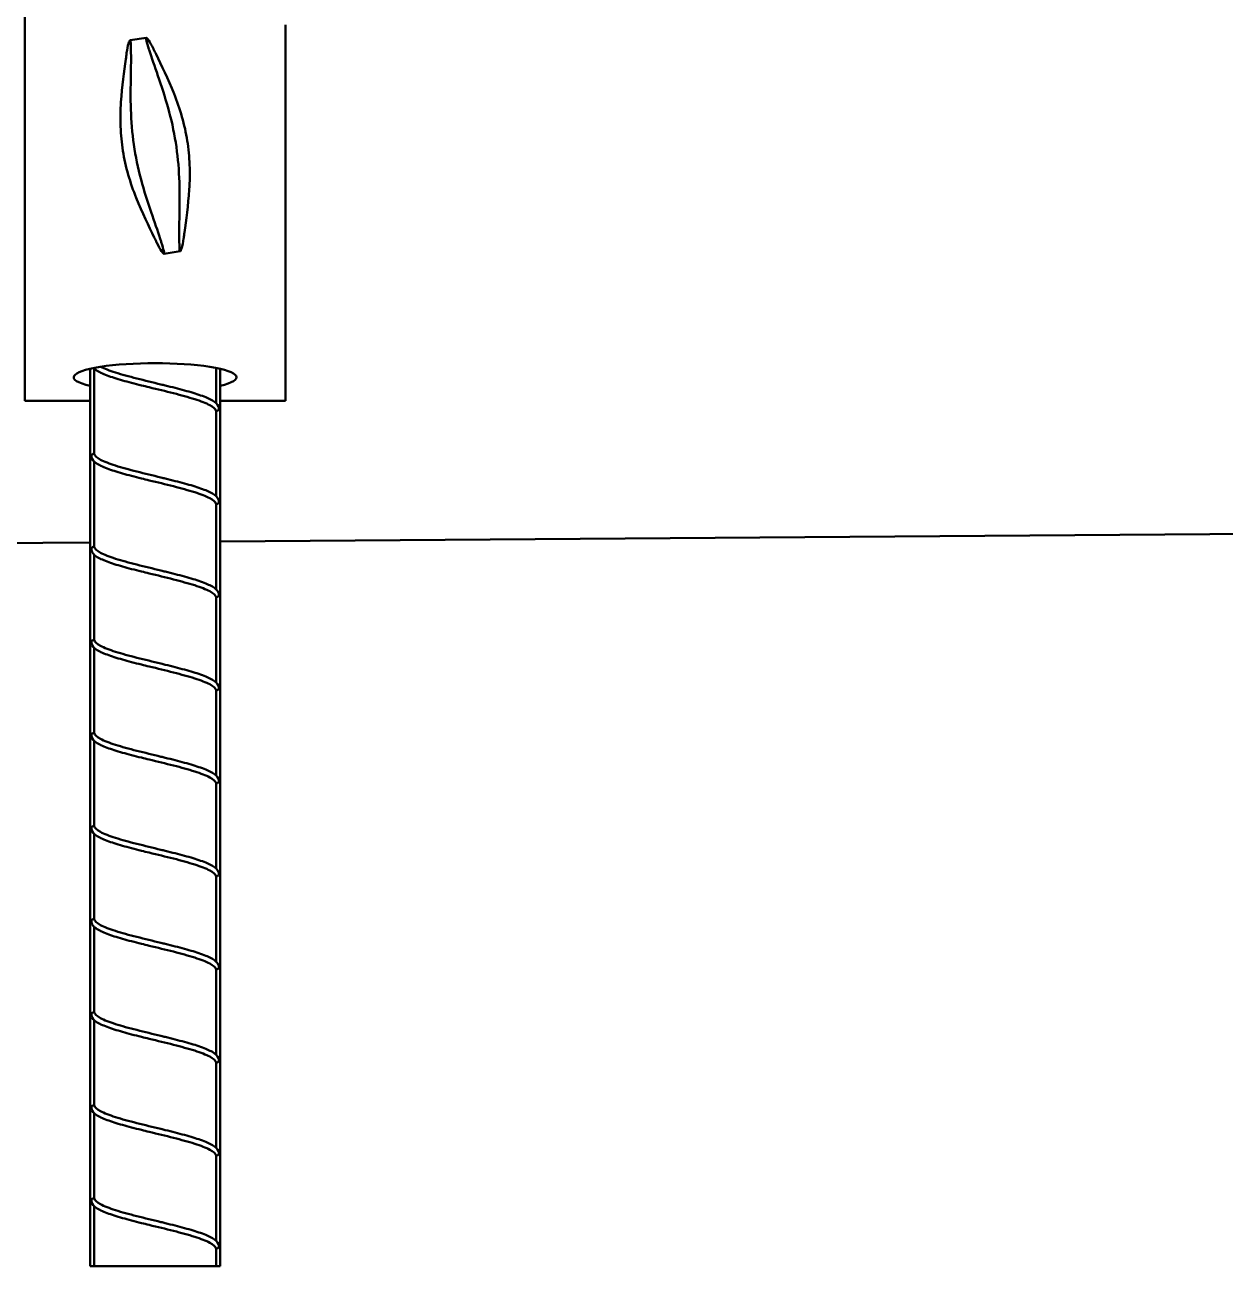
# Model space of a CAD drawing. Header units: inches. Extents: x 39 to 190, y 80 to 114.
# Drawn here: x 71.338 to 75.945, y 84.051 to 88.814 of the extents above; entities that cross this region are included whole.
import ezdxf

# ---------------------------------------------------------------- set-up
doc = ezdxf.new("R2010")
doc.units = ezdxf.units.IN
doc.header["$LTSCALE"] = 8
doc.header["$MEASUREMENT"] = 0
doc.layers.add('Visible (ANSI)', color=7, linetype='Continuous', lineweight=50)

msp = doc.modelspace()

# ---------------------------------------------------------------- linework, layer by layer
at = {"layer": 'Visible (ANSI)'}
for p, q in [((71.338386, 89.101525), (71.338386, 88.814258)), ((71.338386, 87.947124), (71.338386, 88.814258)), ((72.338386, 88.814258), (72.338386, 87.947124)), ((71.804203, 88.764883), (71.742124, 88.755004)), ((71.338386, 87.947124), (71.338386, 87.577821)), ((71.934647, 87.945198), (71.872569, 87.935319)), ((72.338386, 87.577821), (72.338386, 87.947124)), ((71.338386, 87.371989), (71.338386, 87.577821)), ((72.338386, 87.577821), (72.338386, 87.371989)), ((71.589011, 84.050861), (71.589011, 87.494448)), ((71.604491, 87.495111), (71.604491, 87.168395)), ((72.072281, 87.36293), (72.072281, 87.497732)), ((72.087761, 84.050861), (72.087761, 87.494448)), ((71.589011, 87.371989), (71.338386, 87.371989)), ((72.338386, 87.371989), (72.087761, 87.371989)), ((72.072281, 87.005788), (72.072281, 87.332281)), ((71.604491, 87.137968), (71.604491, 86.811252)), ((106.089011, 87.086135), (72.087761, 86.831125)), ((72.072281, 86.648645), (72.072281, 86.975139)), ((71.589011, 86.827385), (65.338546, 86.780506)), ((71.604491, 86.780825), (71.604491, 86.45411)), ((72.072281, 86.291502), (72.072281, 86.617996)), ((71.604491, 86.423683), (71.604491, 86.096967)), ((72.072281, 85.934359), (72.072281, 86.260853)), ((71.604491, 86.06654), (71.604491, 85.739824)), ((72.072281, 85.577216), (72.072281, 85.90371)), ((71.604491, 85.709397), (71.604491, 85.382681)), ((72.072281, 85.220073), (72.072281, 85.546567)), ((71.604491, 85.352254), (71.604491, 85.025538)), ((72.072281, 84.86293), (72.072281, 85.189424)), ((71.604491, 84.995111), (71.604491, 84.668395)), ((72.072281, 84.505788), (72.072281, 84.832281)), ((71.604491, 84.637968), (71.604491, 84.311252)), ((72.072281, 84.148645), (72.072281, 84.475139)), ((71.604491, 84.280825), (71.604491, 84.050861)), ((72.072281, 84.050861), (72.072281, 84.117996)), ((71.604491, 84.050861), (71.589011, 84.050861)), ((72.072281, 84.050861), (71.604491, 84.050861)), ((72.087761, 84.050861), (72.072281, 84.050861))]:
    msp.add_line(p, q, dxfattribs=at)
msp.add_ellipse((71.838386, 87.461744), major_axis=(-0.3125, 0), ratio=0.17364818, start_param=2.49476558, end_param=6.93001238, dxfattribs=at)
for points, knots in [([(71.728775, 88.704161), (71.728883, 88.705007), (71.728993, 88.705842), (71.731029, 88.720897), (71.733656, 88.733428), (71.7385, 88.750374), (71.740664, 88.754772), (71.742124, 88.755004)], [1.497528794, 1.497528794, 1.497528794, 1.497528794, 1.506293997, 1.506293997, 1.65781056, 1.65781056, 1.809327124, 1.809327124, 1.809327124, 1.809327124]), ([(71.742124, 88.755004), (71.743564, 88.755233), (71.744499, 88.751429), (71.745433, 88.735507), (71.745492, 88.723403), (71.745756, 88.708637), (71.745773, 88.707759), (71.74579, 88.706868)], [1.809327124, 1.809327124, 1.809327124, 1.809327124, 1.958690232, 1.958690232, 2.10805334, 2.10805334, 2.117335061, 2.117335061, 2.117335061, 2.117335061]), ([(71.81566, 88.717987), (71.8154, 88.71884), (71.815143, 88.719679), (71.810811, 88.733798), (71.807109, 88.745323), (71.803055, 88.760747), (71.802763, 88.764654), (71.804203, 88.764883)], [0.290928147, 0.290928147, 0.290928147, 0.290928147, 0.300209869, 0.300209869, 0.449572977, 0.449572977, 0.598936084, 0.598936084, 0.598936084, 0.598936084]), ([(71.804203, 88.764883), (71.805669, 88.765116), (71.809111, 88.76158), (71.819031, 88.746871), (71.825451, 88.735699), (71.832041, 88.722027), (71.832358, 88.721365), (71.832676, 88.720695)], [0.598936084, 0.598936084, 0.598936084, 0.598936084, 0.75103081, 0.75103081, 0.903125536, 0.903125536, 0.9107477, 0.9107477, 0.9107477, 0.9107477]), ([(71.714939, 88.330456), (71.710113, 88.360783), (71.707087, 88.39227), (71.704777, 88.455361), (71.705469, 88.486964), (71.711191, 88.578793), (71.719669, 88.636048), (71.726931, 88.690018), (71.727872, 88.69711), (71.728775, 88.704161)], [1.09730069, 1.09730069, 1.09730069, 1.09730069, 1.33130605, 1.33130605, 1.56531141, 1.56531141, 2.03332213, 2.03332213, 2.10345787, 2.10345787, 2.10345787, 2.10345787]), ([(71.74579, 88.706868), (71.7464, 88.675511), (71.745497, 88.640156), (71.744224, 88.561632), (71.743944, 88.51801), (71.747901, 88.428475), (71.752213, 88.382562), (71.75938, 88.337528)], [-1.02033115, -1.02033115, -1.02033115, -1.02033115, -0.69495997, -0.69495997, -0.34747998, -0.34747998, 0, 0, 0, 0]), ([(71.917391, 88.362674), (71.910225, 88.407708), (71.900072, 88.452692), (71.876039, 88.539032), (71.862233, 88.580412), (71.836647, 88.654661), (71.824814, 88.68799), (71.81566, 88.717987)], [6.66177475, 6.66177475, 6.66177475, 6.66177475, 7.00925474, 7.00925474, 7.35673472, 7.35673472, 7.6821059, 7.6821059, 7.6821059, 7.6821059]), ([(71.832676, 88.720695), (71.835722, 88.714273), (71.838818, 88.707823), (71.862475, 88.658774), (71.888307, 88.606979), (71.922251, 88.521462), (71.93272, 88.491636), (71.950108, 88.430945), (71.957006, 88.400074), (71.961832, 88.369746)], [7.00204599, 7.00204599, 7.00204599, 7.00204599, 7.07218173, 7.07218173, 7.54019245, 7.54019245, 7.77419781, 7.77419781, 8.00820317, 8.00820317, 8.00820317, 8.00820317]), ([(71.930981, 87.993333), (71.930372, 88.024691), (71.931274, 88.060046), (71.932547, 88.13857), (71.932827, 88.182191), (71.928871, 88.271727), (71.924558, 88.317639), (71.917391, 88.362674)], [5.6414436, 5.6414436, 5.6414436, 5.6414436, 5.96681478, 5.96681478, 6.31429477, 6.31429477, 6.66177475, 6.66177475, 6.66177475, 6.66177475]), ([(71.961832, 88.369746), (71.966659, 88.339418), (71.969685, 88.307931), (71.971995, 88.244841), (71.971302, 88.213238), (71.965581, 88.121409), (71.957102, 88.064153), (71.94984, 88.010184), (71.948899, 88.003091), (71.947997, 87.996041)], [1.09730069, 1.09730069, 1.09730069, 1.09730069, 1.33130605, 1.33130605, 1.56531141, 1.56531141, 2.03332213, 2.03332213, 2.10345787, 2.10345787, 2.10345787, 2.10345787]), ([(71.844096, 87.979506), (71.84105, 87.985928), (71.837953, 87.992378), (71.814297, 88.041427), (71.788464, 88.093223), (71.75452, 88.178739), (71.744051, 88.208566), (71.726663, 88.269257), (71.719765, 88.300128), (71.714939, 88.330456)], [7.00204599, 7.00204599, 7.00204599, 7.00204599, 7.07218173, 7.07218173, 7.54019245, 7.54019245, 7.77419781, 7.77419781, 8.00820317, 8.00820317, 8.00820317, 8.00820317]), ([(71.75938, 88.337528), (71.766547, 88.292494), (71.776699, 88.24751), (71.800732, 88.16117), (71.814539, 88.11979), (71.840124, 88.04554), (71.851957, 88.012212), (71.861111, 87.982214)], [0, 0, 0, 0, 0.34747998, 0.34747998, 0.69495997, 0.69495997, 1.02033115, 1.02033115, 1.02033115, 1.02033115]), ([(71.861111, 87.982214), (71.861371, 87.981362), (71.861628, 87.980523), (71.865961, 87.966403), (71.869662, 87.954879), (71.873716, 87.939454), (71.874009, 87.935548), (71.872569, 87.935319)], [0.290928147, 0.290928147, 0.290928147, 0.290928147, 0.300209869, 0.300209869, 0.449572977, 0.449572977, 0.598936084, 0.598936084, 0.598936084, 0.598936084]), ([(71.934647, 87.945198), (71.933207, 87.944969), (71.932273, 87.948773), (71.931338, 87.964694), (71.931279, 87.976798), (71.931015, 87.991565), (71.930999, 87.992443), (71.930981, 87.993333)], [1.809325195, 1.809325195, 1.809325195, 1.809325195, 1.958688303, 1.958688303, 2.108051411, 2.108051411, 2.117333132, 2.117333132, 2.117333132, 2.117333132]), ([(71.947997, 87.996041), (71.947903, 87.995305), (71.947807, 87.994579), (71.945787, 87.979536), (71.943151, 87.966923), (71.938288, 87.949861), (71.936113, 87.945431), (71.934647, 87.945198)], [1.49751358, 1.49751358, 1.49751358, 1.49751358, 1.505135743, 1.505135743, 1.657230469, 1.657230469, 1.809325195, 1.809325195, 1.809325195, 1.809325195]), ([(71.872569, 87.935319), (71.871103, 87.935085), (71.86766, 87.938621), (71.857741, 87.95333), (71.85132, 87.964503), (71.84473, 87.978175), (71.844414, 87.978836), (71.844096, 87.979506)], [0.598936084, 0.598936084, 0.598936084, 0.598936084, 0.75103081, 0.75103081, 0.903125536, 0.903125536, 0.9107477, 0.9107477, 0.9107477, 0.9107477]), ([(71.785895, 87.430768), (71.760433, 87.437104), (71.735562, 87.443522), (71.691083, 87.456156), (71.670888, 87.462528), (71.636837, 87.475394), (71.622743, 87.482003), (71.608595, 87.491661), (71.605096, 87.494326), (71.602212, 87.49728)], [0, 0, 0, 0, 0.203969624, 0.203969624, 0.406026718, 0.406026718, 0.612891389, 0.612891389, 0.694454821, 0.694454821, 0.694454821, 0.694454821]), ([(71.629959, 87.502177), (71.643949, 87.494758), (71.663134, 87.487407), (71.710351, 87.472367), (71.738116, 87.464826), (71.798043, 87.449591), (71.829596, 87.442049), (71.866346, 87.433095), (71.871803, 87.431761), (71.877221, 87.430429)], [0.252584444, 0.252584444, 0.252584444, 0.252584444, 0.492558018, 0.492558018, 0.738837027, 0.738837027, 0.985116036, 0.985116036, 1.028323516, 1.028323516, 1.028323516, 1.028323516]), ([(72.072281, 87.332281), (72.070271, 87.339899), (72.061982, 87.347441), (72.033828, 87.362676), (72.014249, 87.370217), (71.966421, 87.385452), (71.938655, 87.392994), (71.878729, 87.408229), (71.847175, 87.41577), (71.805788, 87.425854), (71.795763, 87.428312), (71.785895, 87.430768)], [0, 0, 0, 0, 0.24627901, 0.24627901, 0.49255802, 0.49255802, 0.73883703, 0.73883703, 0.98511604, 0.98511604, 1.06484963, 1.06484963, 1.06484963, 1.06484963]), ([(71.877221, 87.430429), (71.902888, 87.424117), (71.928229, 87.417724), (71.974088, 87.405147), (71.995207, 87.398807), (72.031402, 87.386053), (72.046764, 87.379507), (72.070104, 87.365817), (72.078282, 87.359221), (72.082264, 87.347873), (72.082609, 87.346628), (72.082868, 87.345299)], [0, 0, 0, 0, 0.203430746, 0.203430746, 0.404937263, 0.404937263, 0.610847612, 0.610847612, 0.824043032, 0.824043032, 0.848613207, 0.848613207, 0.848613207, 0.848613207]), ([(72.083146, 87.342123), (72.083137, 87.341531), (72.083094, 87.340942), (72.082846, 87.339157), (72.082522, 87.338013), (72.081498, 87.336033), (72.080844, 87.335234), (72.079161, 87.333896), (72.078134, 87.33339), (72.075598, 87.332602), (72.074071, 87.332377), (72.072389, 87.332287), (72.072335, 87.332284), (72.072281, 87.332281)], [0.2630885062, 0.2630885062, 0.2630885062, 0.2630885062, 0.2679097108, 0.2679097108, 0.2779824667, 0.2779824667, 0.2874765865, 0.2874765865, 0.2974910582, 0.2974910582, 0.3091258701, 0.3091258701, 0.3095129905, 0.3095129905, 0.3095129905, 0.3095129905]), ([(72.082869, 87.345299), (72.082924, 87.345016), (72.082971, 87.344729), (72.083113, 87.343676), (72.083159, 87.342897), (72.083146, 87.342123)], [0.25439363712, 0.25439363712, 0.25439363712, 0.25439363712, 0.25677652798, 0.25677652798, 0.26308850617, 0.26308850617, 0.26308850617, 0.26308850617]), ([(71.593625, 87.158528), (71.593604, 87.159835), (71.593743, 87.161143), (71.594395, 87.163361), (71.594833, 87.164261), (71.596065, 87.165825), (71.596827, 87.166437), (71.598336, 87.167249), (71.599004, 87.16751), (71.60107, 87.168115), (71.602604, 87.168318), (71.604326, 87.168389), (71.604408, 87.168393), (71.604491, 87.168395)], [0.4095191186, 0.4095191186, 0.4095191186, 0.4095191186, 0.4194817665, 0.4194817665, 0.4278141187, 0.4278141187, 0.4362750399, 0.4362750399, 0.4422227023, 0.4422227023, 0.4538102528, 0.4538102528, 0.4543924501, 0.4543924501, 0.4543924501, 0.4543924501]), ([(71.785895, 87.073625), (71.760433, 87.079961), (71.735562, 87.086379), (71.691083, 87.099013), (71.670888, 87.105385), (71.636837, 87.118251), (71.622743, 87.12486), (71.602841, 87.138446), (71.596067, 87.144714), (71.593916, 87.155734)], [0, 0, 0, 0, 0.203969624, 0.203969624, 0.406026718, 0.406026718, 0.612891389, 0.612891389, 0.811777187, 0.811777187, 0.811777187, 0.811777187]), ([(71.604491, 87.168395), (71.6065, 87.160778), (71.61479, 87.153236), (71.642943, 87.138001), (71.662522, 87.13046), (71.710351, 87.115225), (71.738116, 87.107683), (71.798043, 87.092448), (71.829596, 87.084906), (71.866346, 87.075952), (71.871803, 87.074618), (71.877221, 87.073286)], [0, 0, 0, 0, 0.24627901, 0.24627901, 0.49255802, 0.49255802, 0.73883703, 0.73883703, 0.98511604, 0.98511604, 1.02832352, 1.02832352, 1.02832352, 1.02832352]), ([(72.072281, 86.975139), (72.070271, 86.982756), (72.061982, 86.990298), (72.033828, 87.005533), (72.014249, 87.013074), (71.966421, 87.028309), (71.938655, 87.035851), (71.878729, 87.051086), (71.847175, 87.058628), (71.805788, 87.068711), (71.795763, 87.071169), (71.785895, 87.073625)], [0, 0, 0, 0, 0.24627901, 0.24627901, 0.49255802, 0.49255802, 0.73883703, 0.73883703, 0.98511604, 0.98511604, 1.06484963, 1.06484963, 1.06484963, 1.06484963]), ([(71.877221, 87.073286), (71.902888, 87.066974), (71.928229, 87.060581), (71.974088, 87.048004), (71.995207, 87.041664), (72.031402, 87.02891), (72.046764, 87.022364), (72.070104, 87.008674), (72.078282, 87.002079), (72.082264, 86.99073), (72.082609, 86.989486), (72.082868, 86.988156)], [0, 0, 0, 0, 0.203430746, 0.203430746, 0.404937263, 0.404937263, 0.610847612, 0.610847612, 0.824043032, 0.824043032, 0.848613207, 0.848613207, 0.848613207, 0.848613207]), ([(72.083146, 86.98498), (72.083137, 86.984388), (72.083094, 86.9838), (72.082846, 86.982014), (72.082522, 86.980871), (72.081498, 86.97889), (72.080844, 86.978091), (72.079161, 86.976753), (72.078134, 86.976247), (72.075598, 86.975459), (72.074071, 86.975234), (72.072389, 86.975144), (72.072335, 86.975141), (72.072281, 86.975139)], [0.2630885055, 0.2630885055, 0.2630885055, 0.2630885055, 0.2679097102, 0.2679097102, 0.277982466, 0.277982466, 0.2874765859, 0.2874765859, 0.2974910575, 0.2974910575, 0.3091258694, 0.3091258694, 0.3095129898, 0.3095129898, 0.3095129898, 0.3095129898]), ([(72.082869, 86.988156), (72.082924, 86.987873), (72.082971, 86.987586), (72.083113, 86.986533), (72.083159, 86.985754), (72.083146, 86.98498)], [0.25439363642, 0.25439363642, 0.25439363642, 0.25439363642, 0.25677652736, 0.25677652736, 0.26308850546, 0.26308850546, 0.26308850546, 0.26308850546]), ([(71.593625, 86.801385), (71.593616, 86.801946), (71.593637, 86.802506), (71.593807, 86.804228), (71.594067, 86.80535), (71.594944, 86.807297), (71.595511, 86.808087), (71.596715, 86.809171), (71.597246, 86.809529), (71.598454, 86.810158), (71.599132, 86.810412), (71.601225, 86.811), (71.602777, 86.811193), (71.604451, 86.811251), (71.604471, 86.811252), (71.604491, 86.811252)], [0.1996379095, 0.1996379095, 0.1996379095, 0.1996379095, 0.203821588, 0.203821588, 0.2126891378, 0.2126891378, 0.2208658453, 0.2208658453, 0.2262339115, 0.2262339115, 0.2321197862, 0.2321197862, 0.243614899, 0.243614899, 0.2437516194, 0.2437516194, 0.2437516194, 0.2437516194]), ([(71.593916, 86.798591), (71.593893, 86.798709), (71.593871, 86.798828), (71.593714, 86.799746), (71.593638, 86.800566), (71.593625, 86.801385)], [0.19262028331, 0.19262028331, 0.19262028331, 0.19262028331, 0.19353362162, 0.19353362162, 0.19963790955, 0.19963790955, 0.19963790955, 0.19963790955]), ([(71.785895, 86.716482), (71.760433, 86.722818), (71.735562, 86.729236), (71.691083, 86.74187), (71.670888, 86.748243), (71.636837, 86.761109), (71.622743, 86.767717), (71.602841, 86.781303), (71.596067, 86.787571), (71.593916, 86.798591)], [0, 0, 0, 0, 0.203969624, 0.203969624, 0.406026718, 0.406026718, 0.612891389, 0.612891389, 0.811777187, 0.811777187, 0.811777187, 0.811777187]), ([(71.604491, 86.811252), (71.6065, 86.803635), (71.61479, 86.796093), (71.642943, 86.780858), (71.662522, 86.773317), (71.710351, 86.758082), (71.738116, 86.75054), (71.798043, 86.735305), (71.829596, 86.727764), (71.866346, 86.71881), (71.871803, 86.717475), (71.877221, 86.716143)], [0, 0, 0, 0, 0.24627901, 0.24627901, 0.49255802, 0.49255802, 0.73883703, 0.73883703, 0.98511604, 0.98511604, 1.02832352, 1.02832352, 1.02832352, 1.02832352]), ([(72.072281, 86.617996), (72.070271, 86.625613), (72.061982, 86.633155), (72.033828, 86.64839), (72.014249, 86.655931), (71.966421, 86.671166), (71.938655, 86.678708), (71.878729, 86.693943), (71.847175, 86.701485), (71.805788, 86.711568), (71.795763, 86.714027), (71.785895, 86.716482)], [0, 0, 0, 0, 0.24627901, 0.24627901, 0.49255802, 0.49255802, 0.73883703, 0.73883703, 0.98511604, 0.98511604, 1.06484963, 1.06484963, 1.06484963, 1.06484963]), ([(71.877221, 86.716143), (71.902888, 86.709831), (71.928229, 86.703438), (71.974088, 86.690861), (71.995207, 86.684521), (72.031402, 86.671767), (72.046764, 86.665221), (72.070104, 86.651531), (72.078282, 86.644936), (72.082264, 86.633587), (72.082609, 86.632343), (72.082868, 86.631013)], [0, 0, 0, 0, 0.203430746, 0.203430746, 0.404937263, 0.404937263, 0.610847612, 0.610847612, 0.824043032, 0.824043032, 0.848613207, 0.848613207, 0.848613207, 0.848613207]), ([(72.083146, 86.627837), (72.083137, 86.627246), (72.083094, 86.626657), (72.082846, 86.624871), (72.082522, 86.623728), (72.081498, 86.621748), (72.080844, 86.620949), (72.079161, 86.619611), (72.078134, 86.619104), (72.075598, 86.618316), (72.074071, 86.618092), (72.072389, 86.618001), (72.072335, 86.617998), (72.072281, 86.617996)], [0.2631011531, 0.2631011531, 0.2631011531, 0.2631011531, 0.2679228374, 0.2679228374, 0.277996619, 0.277996619, 0.2874917327, 0.2874917327, 0.2975072813, 0.2975072813, 0.3091433777, 0.3091433777, 0.3095305427, 0.3095305427, 0.3095305427, 0.3095305427]), ([(72.082869, 86.631013), (72.082924, 86.63073), (72.082971, 86.630444), (72.083113, 86.62939), (72.083159, 86.628612), (72.083146, 86.627837)], [0.25440543174, 0.25440543174, 0.25440543174, 0.25440543174, 0.25678855306, 0.25678855306, 0.26310115306, 0.26310115306, 0.26310115306, 0.26310115306]), ([(71.593625, 86.444242), (71.593614, 86.444918), (71.593647, 86.445594), (71.593872, 86.447399), (71.594157, 86.448485), (71.595083, 86.450369), (71.595675, 86.451131), (71.596917, 86.452174), (71.597467, 86.452519), (71.598713, 86.453121), (71.59941, 86.453361), (71.601464, 86.453888), (71.602934, 86.454058), (71.604491, 86.45411)], [0.4384915523, 0.4384915523, 0.4384915523, 0.4384915523, 0.4436717135, 0.4436717135, 0.4526201153, 0.4526201153, 0.4609608071, 0.4609608071, 0.4665105923, 0.4665105923, 0.4726018644, 0.4726018644, 0.4837349572, 0.4837349572, 0.4837349572, 0.4837349572]), ([(71.593916, 86.441448), (71.59387, 86.441685), (71.593829, 86.441924), (71.593693, 86.442848), (71.593636, 86.443545), (71.593625, 86.444242)], [0.43127230169, 0.43127230169, 0.43127230169, 0.43127230169, 0.43315240226, 0.43315240226, 0.43849155227, 0.43849155227, 0.43849155227, 0.43849155227]), ([(71.785895, 86.359339), (71.760433, 86.365675), (71.735562, 86.372093), (71.691083, 86.384728), (71.670888, 86.3911), (71.636837, 86.403966), (71.622743, 86.410574), (71.602841, 86.424161), (71.596067, 86.430428), (71.593916, 86.441448)], [0, 0, 0, 0, 0.203969624, 0.203969624, 0.406026718, 0.406026718, 0.612891389, 0.612891389, 0.811777187, 0.811777187, 0.811777187, 0.811777187]), ([(71.604491, 86.45411), (71.6065, 86.446492), (71.61479, 86.43895), (71.642943, 86.423715), (71.662522, 86.416174), (71.710351, 86.400939), (71.738116, 86.393397), (71.798043, 86.378162), (71.829596, 86.370621), (71.866346, 86.361667), (71.871803, 86.360333), (71.877221, 86.359)], [0, 0, 0, 0, 0.24627901, 0.24627901, 0.49255802, 0.49255802, 0.73883703, 0.73883703, 0.98511604, 0.98511604, 1.02832352, 1.02832352, 1.02832352, 1.02832352]), ([(72.072281, 86.260853), (72.070271, 86.26847), (72.061982, 86.276012), (72.033828, 86.291247), (72.014249, 86.298789), (71.966421, 86.314024), (71.938655, 86.321565), (71.878729, 86.3368), (71.847175, 86.344342), (71.805788, 86.354426), (71.795763, 86.356884), (71.785895, 86.359339)], [0, 0, 0, 0, 0.24627901, 0.24627901, 0.49255802, 0.49255802, 0.73883703, 0.73883703, 0.98511604, 0.98511604, 1.06484963, 1.06484963, 1.06484963, 1.06484963]), ([(71.877221, 86.359), (71.902888, 86.352688), (71.928229, 86.346295), (71.974088, 86.333719), (71.995207, 86.327378), (72.031402, 86.314624), (72.046764, 86.308078), (72.070104, 86.294388), (72.078282, 86.287793), (72.082264, 86.276444), (72.082609, 86.2752), (72.082868, 86.27387)], [0, 0, 0, 0, 0.203430746, 0.203430746, 0.404937263, 0.404937263, 0.610847612, 0.610847612, 0.824043032, 0.824043032, 0.848613207, 0.848613207, 0.848613207, 0.848613207]), ([(72.083146, 86.270694), (72.083137, 86.270103), (72.083094, 86.269514), (72.082846, 86.267729), (72.082522, 86.266585), (72.081498, 86.264605), (72.080844, 86.263806), (72.079161, 86.262468), (72.078134, 86.261962), (72.075598, 86.261173), (72.074071, 86.260949), (72.072389, 86.260858), (72.072335, 86.260856), (72.072281, 86.260853)], [0.2630885167, 0.2630885167, 0.2630885167, 0.2630885167, 0.2679097195, 0.2679097195, 0.277982475, 0.277982475, 0.2874765944, 0.2874765944, 0.2974910654, 0.2974910654, 0.3091258765, 0.3091258765, 0.3095129985, 0.3095129985, 0.3095129985, 0.3095129985]), ([(72.082869, 86.27387), (72.082924, 86.273587), (72.082971, 86.273301), (72.083113, 86.272248), (72.083159, 86.271469), (72.083146, 86.270694)], [0.25439364814, 0.25439364814, 0.25439364814, 0.25439364814, 0.25677653724, 0.25677653724, 0.26308851667, 0.26308851667, 0.26308851667, 0.26308851667]), ([(71.593625, 86.087099), (71.59361, 86.088085), (71.593686, 86.089073), (71.594092, 86.091092), (71.594449, 86.092084), (71.595515, 86.093806), (71.596182, 86.094493), (71.597543, 86.095424), (71.598148, 86.09573), (71.599503, 86.096253), (71.600254, 86.096455), (71.602119, 86.096815), (71.603283, 86.096927), (71.604491, 86.096967)], [0.4209856986, 0.4209856986, 0.4209856986, 0.4209856986, 0.4284937207, 0.4284937207, 0.4370382741, 0.4370382741, 0.4453115624, 0.4453115624, 0.4510001814, 0.4510001814, 0.4572812946, 0.4572812946, 0.4661227504, 0.4661227504, 0.4661227504, 0.4661227504]), ([(71.593916, 86.084305), (71.593807, 86.084862), (71.593729, 86.085429), (71.59368, 86.086), (71.593649, 86.086365), (71.593631, 86.086732), (71.593625, 86.087099)], [0.41380638991, 0.41380638991, 0.41380638991, 0.41380638991, 0.41818908234, 0.41818908234, 0.41818908234, 0.42098569858, 0.42098569858, 0.42098569858, 0.42098569858]), ([(71.785895, 86.002196), (71.760433, 86.008532), (71.735562, 86.01495), (71.691083, 86.027585), (71.670888, 86.033957), (71.636837, 86.046823), (71.622743, 86.053431), (71.602841, 86.067018), (71.596067, 86.073286), (71.593916, 86.084305)], [0, 0, 0, 0, 0.203969624, 0.203969624, 0.406026718, 0.406026718, 0.612891389, 0.612891389, 0.811777187, 0.811777187, 0.811777187, 0.811777187]), ([(71.604491, 86.096967), (71.6065, 86.089349), (71.61479, 86.081808), (71.642943, 86.066573), (71.662522, 86.059031), (71.710351, 86.043796), (71.738116, 86.036254), (71.798043, 86.021019), (71.829596, 86.013478), (71.866346, 86.004524), (71.871803, 86.00319), (71.877221, 86.001857)], [0, 0, 0, 0, 0.24627901, 0.24627901, 0.49255802, 0.49255802, 0.73883703, 0.73883703, 0.98511604, 0.98511604, 1.02832352, 1.02832352, 1.02832352, 1.02832352]), ([(72.072281, 85.90371), (72.070271, 85.911328), (72.061982, 85.918869), (72.033828, 85.934104), (72.014249, 85.941646), (71.966421, 85.956881), (71.938655, 85.964422), (71.878729, 85.979657), (71.847175, 85.987199), (71.805788, 85.997283), (71.795763, 85.999741), (71.785895, 86.002196)], [0, 0, 0, 0, 0.24627901, 0.24627901, 0.49255802, 0.49255802, 0.73883703, 0.73883703, 0.98511604, 0.98511604, 1.06484963, 1.06484963, 1.06484963, 1.06484963]), ([(71.877221, 86.001857), (71.902888, 85.995545), (71.928229, 85.989152), (71.974088, 85.976576), (71.995207, 85.970235), (72.031402, 85.957481), (72.046764, 85.950935), (72.070104, 85.937245), (72.078282, 85.93065), (72.082264, 85.919301), (72.082609, 85.918057), (72.082868, 85.916728)], [0, 0, 0, 0, 0.203430746, 0.203430746, 0.404937263, 0.404937263, 0.610847612, 0.610847612, 0.824043032, 0.824043032, 0.848613207, 0.848613207, 0.848613207, 0.848613207]), ([(72.083146, 85.913551), (72.08313, 85.912531), (72.083014, 85.911517), (72.082505, 85.909438), (72.082079, 85.908422), (72.080853, 85.906668), (72.080093, 85.905977), (72.078179, 85.904824), (72.077, 85.904402), (72.074607, 85.903896), (72.073465, 85.903767), (72.072281, 85.90371)], [0.2144762565, 0.2144762565, 0.2144762565, 0.2144762565, 0.2222670324, 0.2222670324, 0.2313040218, 0.2313040218, 0.2401975812, 0.2401975812, 0.2501363176, 0.2501363176, 0.2582102344, 0.2582102344, 0.2582102344, 0.2582102344]), ([(72.082869, 85.916728), (72.083009, 85.916008), (72.083096, 85.915273), (72.083146, 85.914206), (72.083152, 85.913878), (72.083146, 85.913551)], [0.20632606347, 0.20632606347, 0.20632606347, 0.20632606347, 0.21198110119, 0.21198110119, 0.21447625646, 0.21447625646, 0.21447625646, 0.21447625646]), ([(71.593625, 85.729956), (71.593614, 85.730633), (71.593647, 85.731309), (71.593872, 85.733115), (71.594158, 85.7342), (71.595084, 85.736085), (71.595676, 85.736846), (71.597218, 85.738141), (71.598174, 85.738642), (71.600574, 85.739443), (71.602047, 85.739681), (71.603919, 85.739801), (71.604204, 85.739814), (71.604491, 85.739824)], [0.4004316887, 0.4004316887, 0.4004316887, 0.4004316887, 0.4055930014, 0.4055930014, 0.4145253775, 0.4145253775, 0.4228730585, 0.4228730585, 0.43180709, 0.43180709, 0.4423606498, 0.4423606498, 0.4442422122, 0.4442422122, 0.4442422122, 0.4442422122]), ([(71.593916, 85.727162), (71.59387, 85.7274), (71.593829, 85.727639), (71.593794, 85.727879), (71.593693, 85.728563), (71.593636, 85.72926), (71.593625, 85.729956)], [0.39324966322, 0.39324966322, 0.39324966322, 0.39324966322, 0.39511995153, 0.39511995153, 0.39511995153, 0.40043168869, 0.40043168869, 0.40043168869, 0.40043168869]), ([(71.785895, 85.645053), (71.760433, 85.65139), (71.735562, 85.657807), (71.691083, 85.670442), (71.670888, 85.676814), (71.636837, 85.68968), (71.622743, 85.696289), (71.602841, 85.709875), (71.596067, 85.716143), (71.593916, 85.727162)], [0, 0, 0, 0, 0.203969624, 0.203969624, 0.406026718, 0.406026718, 0.612891389, 0.612891389, 0.811777187, 0.811777187, 0.811777187, 0.811777187]), ([(71.604491, 85.739824), (71.6065, 85.732206), (71.61479, 85.724665), (71.642943, 85.70943), (71.662522, 85.701888), (71.710351, 85.686653), (71.738116, 85.679112), (71.798043, 85.663877), (71.829596, 85.656335), (71.866346, 85.647381), (71.871803, 85.646047), (71.877221, 85.644714)], [0, 0, 0, 0, 0.24627901, 0.24627901, 0.49255802, 0.49255802, 0.73883703, 0.73883703, 0.98511604, 0.98511604, 1.02832352, 1.02832352, 1.02832352, 1.02832352]), ([(72.072281, 85.546567), (72.070271, 85.554185), (72.061982, 85.561726), (72.033828, 85.576961), (72.014249, 85.584503), (71.966421, 85.599738), (71.938655, 85.60728), (71.878729, 85.622515), (71.847175, 85.630056), (71.805788, 85.64014), (71.795763, 85.642598), (71.785895, 85.645053)], [0, 0, 0, 0, 0.24627901, 0.24627901, 0.49255802, 0.49255802, 0.73883703, 0.73883703, 0.98511604, 0.98511604, 1.06484963, 1.06484963, 1.06484963, 1.06484963]), ([(71.877221, 85.644714), (71.902888, 85.638402), (71.928229, 85.63201), (71.974088, 85.619433), (71.995207, 85.613092), (72.031402, 85.600338), (72.046764, 85.593792), (72.070104, 85.580103), (72.078282, 85.573507), (72.082264, 85.562158), (72.082609, 85.560914), (72.082868, 85.559585)], [0, 0, 0, 0, 0.203430746, 0.203430746, 0.404937263, 0.404937263, 0.610847612, 0.610847612, 0.824043032, 0.824043032, 0.848613207, 0.848613207, 0.848613207, 0.848613207]), ([(72.083146, 85.556409), (72.083141, 85.556093), (72.083127, 85.555779), (72.083005, 85.554243), (72.082758, 85.553052), (72.082312, 85.551967), (72.081897, 85.550957), (72.08133, 85.55009), (72.079805, 85.5486), (72.078876, 85.548038), (72.076597, 85.547125), (72.075193, 85.546828), (72.073211, 85.546623), (72.072748, 85.54659), (72.072281, 85.546567)], [0.3923094399, 0.3923094399, 0.3923094399, 0.3923094399, 0.3947013458, 0.3947013458, 0.4040715274, 0.4040715274, 0.4040715274, 0.4127870328, 0.4127870328, 0.4219560915, 0.4219560915, 0.4327728294, 0.4327728294, 0.436015187, 0.436015187, 0.436015187, 0.436015187]), ([(72.082868, 85.559585), (72.082887, 85.559487), (72.082905, 85.559389), (72.083087, 85.558345), (72.083162, 85.557373), (72.083146, 85.556409)], [0.38422497728, 0.38422497728, 0.38422497728, 0.38422497728, 0.38498780044, 0.38498780044, 0.39230943988, 0.39230943988, 0.39230943988, 0.39230943988]), ([(71.593625, 85.372814), (71.593621, 85.373034), (71.593623, 85.373253), (71.593663, 85.374726), (71.593849, 85.375961), (71.594586, 85.378069), (71.59507, 85.378924), (71.596399, 85.380409), (71.597219, 85.380983), (71.599269, 85.381944), (71.600558, 85.38228), (71.602796, 85.382588), (71.603634, 85.382653), (71.604491, 85.382681)], [0.1915649218, 0.1915649218, 0.1915649218, 0.1915649218, 0.1932409047, 0.1932409047, 0.2028256033, 0.2028256033, 0.2111247933, 0.2111247933, 0.219770716, 0.219770716, 0.2300699762, 0.2300699762, 0.2359108706, 0.2359108706, 0.2359108706, 0.2359108706]), ([(71.785895, 85.287911), (71.760433, 85.294247), (71.735562, 85.300665), (71.691083, 85.313299), (71.670888, 85.319671), (71.636837, 85.332537), (71.622743, 85.339146), (71.602841, 85.352732), (71.596067, 85.359), (71.593916, 85.370019)], [0, 0, 0, 0, 0.203969624, 0.203969624, 0.406026718, 0.406026718, 0.612891389, 0.612891389, 0.811777187, 0.811777187, 0.811777187, 0.811777187]), ([(71.604491, 85.382681), (71.6065, 85.375063), (71.61479, 85.367522), (71.642943, 85.352287), (71.662522, 85.344745), (71.710351, 85.32951), (71.738116, 85.321969), (71.798043, 85.306734), (71.829596, 85.299192), (71.866346, 85.290238), (71.871803, 85.288904), (71.877221, 85.287571)], [0, 0, 0, 0, 0.24627901, 0.24627901, 0.49255802, 0.49255802, 0.73883703, 0.73883703, 0.98511604, 0.98511604, 1.02832352, 1.02832352, 1.02832352, 1.02832352]), ([(72.072281, 85.189424), (72.070271, 85.197042), (72.061982, 85.204583), (72.033828, 85.219818), (72.014249, 85.22736), (71.966421, 85.242595), (71.938655, 85.250137), (71.878729, 85.265372), (71.847175, 85.272913), (71.805788, 85.282997), (71.795763, 85.285455), (71.785895, 85.287911)], [0, 0, 0, 0, 0.24627901, 0.24627901, 0.49255802, 0.49255802, 0.73883703, 0.73883703, 0.98511604, 0.98511604, 1.06484963, 1.06484963, 1.06484963, 1.06484963]), ([(71.877221, 85.287572), (71.902888, 85.28126), (71.928229, 85.274867), (71.974088, 85.26229), (71.995207, 85.25595), (72.031402, 85.243195), (72.046764, 85.23665), (72.070104, 85.22296), (72.078282, 85.216364), (72.082264, 85.205016), (72.082609, 85.203771), (72.082868, 85.202442)], [0, 0, 0, 0, 0.203430746, 0.203430746, 0.404937263, 0.404937263, 0.610847612, 0.610847612, 0.824043032, 0.824043032, 0.848613207, 0.848613207, 0.848613207, 0.848613207]), ([(72.083146, 85.199266), (72.083143, 85.199035), (72.083134, 85.198804), (72.08304, 85.19729), (72.082798, 85.196036), (72.081936, 85.193885), (72.081378, 85.193009), (72.079871, 85.191506), (72.078953, 85.190936), (72.077081, 85.190168), (72.076193, 85.189927), (72.074295, 85.189574), (72.07329, 85.189473), (72.072281, 85.189424)], [0.3743083629, 0.3743083629, 0.3743083629, 0.3743083629, 0.3760436984, 0.3760436984, 0.3857526835, 0.3857526835, 0.3944012205, 0.3944012205, 0.4034368263, 0.4034368263, 0.4106839866, 0.4106839866, 0.4183911763, 0.4183911763, 0.4183911763, 0.4183911763]), ([(71.593625, 85.015671), (71.593614, 85.016347), (71.593647, 85.017023), (71.593872, 85.018829), (71.594158, 85.019915), (71.595084, 85.021799), (71.595676, 85.02256), (71.597218, 85.023856), (71.598174, 85.024356), (71.600574, 85.025157), (71.602047, 85.025395), (71.603919, 85.025515), (71.604204, 85.025529), (71.604491, 85.025538)], [0.4004315508, 0.4004315508, 0.4004315508, 0.4004315508, 0.405592911, 0.405592911, 0.4145252791, 0.4145252791, 0.4228729583, 0.4228729583, 0.431806997, 0.431806997, 0.4423605656, 0.4423605656, 0.444242076, 0.444242076, 0.444242076, 0.444242076]), ([(71.593916, 85.012876), (71.59387, 85.013114), (71.593829, 85.013353), (71.593794, 85.013594), (71.593693, 85.014277), (71.593636, 85.014974), (71.593625, 85.015671)], [0.39324952539, 0.39324952539, 0.39324952539, 0.39324952539, 0.39511986428, 0.39511986428, 0.39511986428, 0.40043155081, 0.40043155081, 0.40043155081, 0.40043155081]), ([(71.785895, 84.930768), (71.760433, 84.937104), (71.735562, 84.943522), (71.691083, 84.956156), (71.670888, 84.962528), (71.636837, 84.975394), (71.622743, 84.982003), (71.602841, 84.995589), (71.596067, 85.001857), (71.593916, 85.012876)], [0, 0, 0, 0, 0.203969624, 0.203969624, 0.406026718, 0.406026718, 0.612891389, 0.612891389, 0.811777187, 0.811777187, 0.811777187, 0.811777187]), ([(71.604491, 85.025538), (71.6065, 85.017921), (71.61479, 85.010379), (71.642943, 84.995144), (71.662522, 84.987602), (71.710351, 84.972367), (71.738116, 84.964826), (71.798043, 84.949591), (71.829596, 84.942049), (71.866346, 84.933095), (71.871803, 84.931761), (71.877221, 84.930429)], [0, 0, 0, 0, 0.24627901, 0.24627901, 0.49255802, 0.49255802, 0.73883703, 0.73883703, 0.98511604, 0.98511604, 1.02832352, 1.02832352, 1.02832352, 1.02832352]), ([(72.072281, 84.832281), (72.070271, 84.839899), (72.061982, 84.847441), (72.033828, 84.862676), (72.014249, 84.870217), (71.966421, 84.885452), (71.938655, 84.892994), (71.878729, 84.908229), (71.847175, 84.91577), (71.805788, 84.925854), (71.795763, 84.928312), (71.785895, 84.930768)], [0, 0, 0, 0, 0.24627901, 0.24627901, 0.49255802, 0.49255802, 0.73883703, 0.73883703, 0.98511604, 0.98511604, 1.06484963, 1.06484963, 1.06484963, 1.06484963]), ([(71.877221, 84.930429), (71.902888, 84.924117), (71.928229, 84.917724), (71.974088, 84.905147), (71.995207, 84.898807), (72.031402, 84.886053), (72.046764, 84.879507), (72.070104, 84.865817), (72.078282, 84.859221), (72.082264, 84.847873), (72.082609, 84.846628), (72.082868, 84.845299)], [0, 0, 0, 0, 0.203430746, 0.203430746, 0.404937263, 0.404937263, 0.610847612, 0.610847612, 0.824043032, 0.824043032, 0.848613207, 0.848613207, 0.848613207, 0.848613207]), ([(72.083146, 84.842123), (72.083127, 84.840863), (72.082955, 84.839613), (72.082258, 84.837392), (72.081771, 84.836445), (72.080418, 84.834813), (72.079588, 84.83418), (72.077521, 84.833132), (72.076244, 84.832764), (72.074009, 84.832405), (72.073154, 84.832323), (72.072281, 84.832281)], [0.2007965331, 0.2007965331, 0.2007965331, 0.2007965331, 0.2103536846, 0.2103536846, 0.2191863103, 0.2191863103, 0.2281332374, 0.2281332374, 0.2384115104, 0.2384115104, 0.2444092467, 0.2444092467, 0.2444092467, 0.2444092467]), ([(72.082869, 84.845299), (72.083056, 84.84434), (72.083148, 84.843353), (72.083148, 84.842286), (72.083148, 84.842205), (72.083146, 84.842123)], [0.19271012401, 0.19271012401, 0.19271012401, 0.19271012401, 0.20017606292, 0.20017606292, 0.20079653311, 0.20079653311, 0.20079653311, 0.20079653311]), ([(71.593625, 84.658528), (71.593623, 84.658665), (71.593622, 84.658801), (71.593638, 84.660211), (71.593806, 84.661474), (71.594511, 84.663624), (71.594976, 84.664495), (71.596268, 84.66601), (71.597065, 84.666599), (71.599065, 84.667589), (71.600323, 84.66794), (71.602611, 84.668288), (71.60354, 84.668364), (71.604491, 84.668395)], [0.4138167601, 0.4138167601, 0.4138167601, 0.4138167601, 0.4148668131, 0.4148668131, 0.4246682254, 0.4246682254, 0.4330369291, 0.4330369291, 0.4416674828, 0.4416674828, 0.4518795581, 0.4518795581, 0.4583722887, 0.4583722887, 0.4583722887, 0.4583722887]), ([(71.785895, 84.573625), (71.760433, 84.579961), (71.735562, 84.586379), (71.691083, 84.599013), (71.670888, 84.605385), (71.636837, 84.618251), (71.622743, 84.62486), (71.602841, 84.638446), (71.596067, 84.644714), (71.593916, 84.655734)], [0, 0, 0, 0, 0.203969624, 0.203969624, 0.406026718, 0.406026718, 0.612891389, 0.612891389, 0.811777187, 0.811777187, 0.811777187, 0.811777187]), ([(71.604491, 84.668395), (71.6065, 84.660778), (71.61479, 84.653236), (71.642943, 84.638001), (71.662522, 84.63046), (71.710351, 84.615225), (71.738116, 84.607683), (71.798043, 84.592448), (71.829596, 84.584906), (71.866346, 84.575952), (71.871803, 84.574618), (71.877221, 84.573286)], [0, 0, 0, 0, 0.24627901, 0.24627901, 0.49255802, 0.49255802, 0.73883703, 0.73883703, 0.98511604, 0.98511604, 1.02832352, 1.02832352, 1.02832352, 1.02832352]), ([(72.072281, 84.475139), (72.070271, 84.482756), (72.061982, 84.490298), (72.033828, 84.505533), (72.014249, 84.513074), (71.966421, 84.528309), (71.938655, 84.535851), (71.878729, 84.551086), (71.847175, 84.558628), (71.805788, 84.568711), (71.795763, 84.571169), (71.785895, 84.573625)], [0, 0, 0, 0, 0.24627901, 0.24627901, 0.49255802, 0.49255802, 0.73883703, 0.73883703, 0.98511604, 0.98511604, 1.06484963, 1.06484963, 1.06484963, 1.06484963]), ([(71.877221, 84.573286), (71.902888, 84.566974), (71.928229, 84.560581), (71.974088, 84.548004), (71.995207, 84.541664), (72.031402, 84.52891), (72.046764, 84.522364), (72.070104, 84.508674), (72.078282, 84.502079), (72.082264, 84.49073), (72.082609, 84.489486), (72.082868, 84.488156)], [0, 0, 0, 0, 0.203430746, 0.203430746, 0.404937263, 0.404937263, 0.610847612, 0.610847612, 0.824043032, 0.824043032, 0.848613207, 0.848613207, 0.848613207, 0.848613207]), ([(72.083146, 84.48498), (72.083129, 84.483888), (72.082997, 84.482803), (72.082436, 84.48068), (72.081992, 84.479685), (72.080729, 84.477968), (72.079949, 84.477294), (72.077991, 84.476172), (72.076784, 84.475766), (72.074434, 84.475305), (72.073374, 84.475191), (72.072281, 84.475139)], [0.2588943506, 0.2588943506, 0.2588943506, 0.2588943506, 0.2675566432, 0.2675566432, 0.2768896283, 0.2768896283, 0.2861479064, 0.2861479064, 0.2965808941, 0.2965808941, 0.3043467713, 0.3043467713, 0.3043467713, 0.3043467713]), ([(72.082869, 84.488156), (72.083017, 84.487396), (72.083106, 84.486617), (72.083147, 84.485549), (72.083151, 84.485264), (72.083146, 84.48498)], [0.2504241794, 0.2504241794, 0.2504241794, 0.2504241794, 0.25663760214, 0.25663760214, 0.25889435065, 0.25889435065, 0.25889435065, 0.25889435065]), ([(71.593625, 84.301385), (71.593622, 84.301582), (71.593622, 84.301778), (71.593655, 84.303233), (71.593837, 84.304475), (71.594564, 84.306595), (71.595043, 84.307455), (71.596361, 84.308948), (71.597175, 84.309527), (71.59921, 84.310496), (71.60049, 84.310836), (71.602743, 84.311155), (71.603607, 84.311223), (71.604491, 84.311252)], [0.1910599598, 0.1910599598, 0.1910599598, 0.1910599598, 0.1925737867, 0.1925737867, 0.2023008095, 0.2023008095, 0.2106864252, 0.2106864252, 0.2193942169, 0.2193942169, 0.2297442752, 0.2297442752, 0.2358132427, 0.2358132427, 0.2358132427, 0.2358132427]), ([(71.785895, 84.216482), (71.760433, 84.222818), (71.735562, 84.229236), (71.691083, 84.24187), (71.670888, 84.248243), (71.636837, 84.261109), (71.622743, 84.267717), (71.602841, 84.281303), (71.596067, 84.287571), (71.593916, 84.298591)], [0, 0, 0, 0, 0.203969624, 0.203969624, 0.406026718, 0.406026718, 0.612891389, 0.612891389, 0.811777187, 0.811777187, 0.811777187, 0.811777187]), ([(71.604491, 84.311252), (71.6065, 84.303635), (71.61479, 84.296093), (71.642943, 84.280858), (71.662522, 84.273317), (71.710351, 84.258082), (71.738116, 84.25054), (71.798043, 84.235305), (71.829596, 84.227764), (71.866346, 84.21881), (71.871803, 84.217475), (71.877221, 84.216143)], [0, 0, 0, 0, 0.24627901, 0.24627901, 0.49255802, 0.49255802, 0.73883703, 0.73883703, 0.98511604, 0.98511604, 1.02832352, 1.02832352, 1.02832352, 1.02832352]), ([(72.072281, 84.117996), (72.070271, 84.125613), (72.061982, 84.133155), (72.033828, 84.14839), (72.014249, 84.155931), (71.966421, 84.171166), (71.938655, 84.178708), (71.878729, 84.193943), (71.847175, 84.201485), (71.805788, 84.211568), (71.795763, 84.214027), (71.785895, 84.216482)], [0, 0, 0, 0, 0.24627901, 0.24627901, 0.49255802, 0.49255802, 0.73883703, 0.73883703, 0.98511604, 0.98511604, 1.06484963, 1.06484963, 1.06484963, 1.06484963]), ([(71.877221, 84.216143), (71.902888, 84.209831), (71.928229, 84.203438), (71.974088, 84.190861), (71.995207, 84.184521), (72.031402, 84.171767), (72.046764, 84.165221), (72.070104, 84.151531), (72.078282, 84.144936), (72.082264, 84.133587), (72.082609, 84.132343), (72.082868, 84.131013)], [0, 0, 0, 0, 0.203430746, 0.203430746, 0.404937263, 0.404937263, 0.610847612, 0.610847612, 0.824043032, 0.824043032, 0.848613207, 0.848613207, 0.848613207, 0.848613207]), ([(72.083146, 84.127837), (72.083143, 84.127606), (72.083134, 84.127376), (72.08304, 84.125861), (72.082798, 84.124607), (72.081936, 84.122456), (72.081378, 84.121581), (72.079871, 84.120078), (72.078952, 84.119508), (72.077081, 84.11874), (72.076193, 84.118499), (72.074295, 84.118146), (72.07329, 84.118044), (72.072281, 84.117996)], [0.3743083516, 0.3743083516, 0.3743083516, 0.3743083516, 0.3760437641, 0.3760437641, 0.385752735, 0.385752735, 0.3944012706, 0.3944012706, 0.403436885, 0.403436885, 0.4106840141, 0.4106840141, 0.4183911627, 0.4183911627, 0.4183911627, 0.4183911627])]:
    msp.add_open_spline(points, degree=3, knots=knots, dxfattribs=at)
for points in [[(71.593916, 87.155734), (71.593738, 87.156646), (71.59364, 87.157587), (71.593625, 87.158528)], [(71.593916, 85.370019), (71.593737, 85.370934), (71.59364, 85.371875), (71.593625, 85.372814)], [(72.082868, 85.202442), (72.083071, 85.201405), (72.083163, 85.200332), (72.083146, 85.199266)], [(71.593916, 84.655734), (71.593737, 84.656648), (71.59364, 84.65759), (71.593625, 84.658528)], [(71.593916, 84.298591), (71.593737, 84.299505), (71.59364, 84.300447), (71.593625, 84.301385)], [(72.082868, 84.131013), (72.083071, 84.129977), (72.083163, 84.128903), (72.083146, 84.127837)]]:
    msp.add_open_spline(points, degree=3, dxfattribs=at)

doc.saveas('drawing.dxf')
